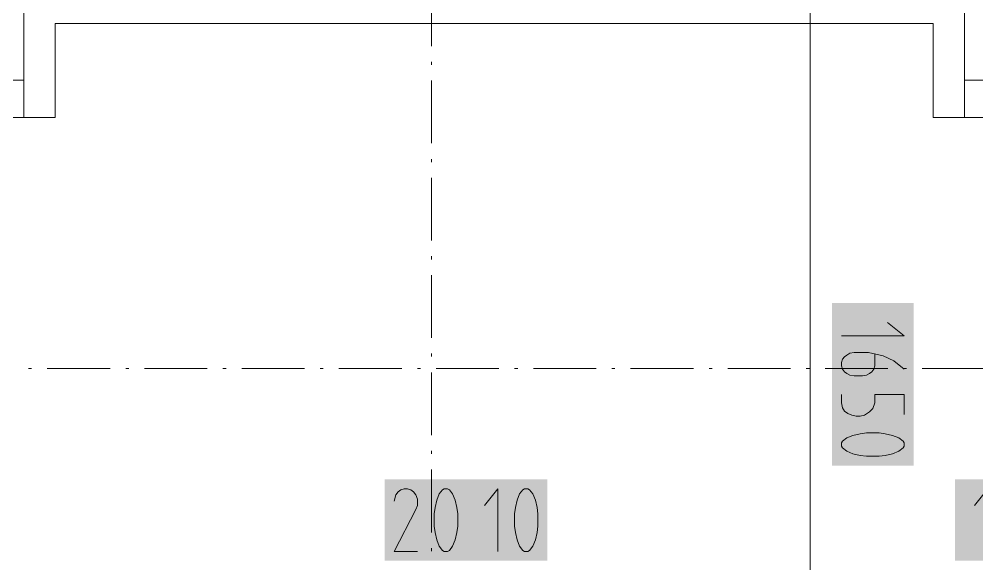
# Model space of a CAD drawing. Header units: millimetres. Extents: x 0 to 594, y 0 to 420.
# Drawn here: x 413.77 to 426.18, y 255.53 to 262.59 of the extents above; entities that cross this region are included whole.
import ezdxf

# ---------------------------------------------------------------- set-up
doc = ezdxf.new("R2010")
doc.units = ezdxf.units.MM
doc.header["$LTSCALE"] = 8
doc.layers.add('PDF_Koty delkove', color=7, linetype='Continuous')
doc.layers.add('PDF_Vytah', color=7, linetype='Continuous')

msp = doc.modelspace()

# ---------------------------------------------------------------- linework, layer by layer
at = {"layer": 'PDF_Koty delkove', "lineweight": 18}
for points in [[(424.019, 269.252), (424.019, 267.892), (424.019, 266.267), (424.019, 266.023), (424.019, 264.56), (424.019, 251.152), (424.019, 249.689), (424.019, 249.445), (424.019, 247.82), (424.019, 247.292), (424.019, 204.1), (424.019, 199.224), (424.019, 198.005), (424.019, 185.816), (424.019, 185.003), (424.019, 149.166)], [(424.426, 258.484), (425.238, 258.484), (425.022, 258.657)], [(424.439, 258.051), (424.426, 258.094), (424.426, 258.137), (424.439, 258.181), (424.467, 258.213), (424.494, 258.235), (424.534, 258.257), (424.589, 258.268), (424.778, 258.268), (424.968, 258.224), (425.103, 258.159), (425.238, 258.051)], [(424.859, 258.246), (424.859, 258.094), (424.846, 258.051), (424.819, 258.018), (424.791, 257.997), (424.751, 257.975), (424.697, 257.964), (424.589, 257.964), (424.534, 257.975), (424.494, 257.997), (424.467, 258.018), (424.439, 258.051)], [(425.238, 257.465), (425.238, 257.725), (424.859, 257.725), (424.859, 257.617), (424.832, 257.541), (424.791, 257.498), (424.724, 257.455), (424.67, 257.444), (424.616, 257.444), (424.561, 257.455), (424.508, 257.476), (424.467, 257.509), (424.439, 257.552), (424.426, 257.617), (424.426, 257.725)], [(418.933, 255.691), (418.629, 255.691), (418.911, 256.233), (418.933, 256.287), (418.933, 256.368), (418.911, 256.422), (418.879, 256.463), (418.846, 256.49), (418.803, 256.503), (418.76, 256.503), (418.716, 256.49), (418.684, 256.463), (418.651, 256.422), (418.629, 256.342)], [(419.28, 256.503), (419.258, 256.49), (419.215, 256.436), (419.182, 256.355), (419.16, 256.259), (419.149, 256.179), (419.149, 256.016), (419.16, 255.935), (419.182, 255.84), (419.215, 255.759), (419.258, 255.704), (419.28, 255.691), (419.323, 255.691), (419.345, 255.704), (419.388, 255.759), (419.42, 255.84), (419.442, 255.935), (419.453, 256.016)], [(419.453, 256.016), (419.453, 256.179), (419.442, 256.259), (419.42, 256.355), (419.388, 256.436), (419.345, 256.49), (419.323, 256.503), (419.28, 256.503)], [(419.973, 255.691), (419.973, 256.503), (419.8, 256.287)], [(426.322, 255.691), (426.322, 256.503), (426.149, 256.287)]]:
    msp.add_lwpolyline(points, dxfattribs=at)
for points in [[(424.751, 256.924), (424.914, 256.924), (424.994, 256.935), (425.089, 256.956), (425.171, 256.989), (425.225, 257.032), (425.238, 257.054), (425.238, 257.097), (425.225, 257.119), (425.171, 257.162), (425.089, 257.194), (424.994, 257.216), (424.914, 257.227), (424.751, 257.227), (424.67, 257.216), (424.575, 257.194), (424.494, 257.162), (424.439, 257.119), (424.426, 257.097), (424.426, 257.054), (424.439, 257.032), (424.494, 256.989), (424.575, 256.956), (424.67, 256.935)], [(420.493, 256.016), (420.493, 256.179), (420.482, 256.259), (420.461, 256.355), (420.428, 256.436), (420.385, 256.49), (420.363, 256.503), (420.32, 256.503), (420.298, 256.49), (420.255, 256.436), (420.223, 256.355), (420.201, 256.259), (420.19, 256.179), (420.19, 256.016), (420.201, 255.935), (420.223, 255.84), (420.255, 255.759), (420.298, 255.704), (420.32, 255.691), (420.363, 255.691), (420.385, 255.704), (420.428, 255.759), (420.461, 255.84), (420.482, 255.935)]]:
    msp.add_lwpolyline(points, close=True, dxfattribs=at)
at = {"layer": 'PDF_Koty delkove', "color": 7, "lineweight": 18, "true_color": 0xffffff, "transparency": 33554559}
for points in [[(424.304, 258.91), (424.304, 256.802), (425.36, 258.91), (425.36, 256.802)], [(418.507, 255.569), (420.615, 255.569), (418.507, 256.625), (420.615, 256.625)], [(425.897, 255.569), (427.484, 255.569), (425.897, 256.625), (427.484, 256.625)]]:
    msp.add_solid(points, dxfattribs=at)
at = {"layer": 'PDF_Vytah', "lineweight": 9}
for points in [[(419.114, 263.049), (419.114, 262.236)], [(413.832, 261.31), (413.832, 262.935), (426.022, 262.935), (426.022, 261.31)], [(412.897, 261.31), (413.832, 261.31), (414.238, 261.31), (414.238, 262.529), (425.615, 262.529)], [(425.615, 262.529), (425.615, 261.31)], [(419.114, 262.033), (419.114, 261.992)], [(413.832, 261.797), (412.897, 261.797), (412.897, 261.31), (412.897, 251.355), (413.832, 251.355), (413.832, 253.183)], [(419.114, 261.789), (419.114, 260.977)], [(426.956, 261.31), (426.956, 261.797), (426.022, 261.797)], [(425.615, 261.31), (426.022, 261.31), (426.956, 261.31), (426.956, 261.106), (426.834, 261.106), (426.834, 257.815), (426.956, 257.815), (426.956, 257.612), (426.59, 257.612), (426.59, 261.31), (426.956, 261.31), (426.956, 251.355), (426.022, 251.355), (426.022, 253.183), (426.022, 254.605), (426.225, 254.605), (426.225, 254.809), (425.615, 254.809)], [(419.114, 260.773), (419.114, 260.733)], [(419.114, 260.53), (419.114, 259.717)], [(419.114, 259.514), (419.114, 259.473)], [(419.114, 259.27), (419.114, 258.457)], [(419.114, 258.254), (419.114, 258.214)], [(413.893, 258.059), (413.933, 258.059)], [(414.136, 258.059), (414.949, 258.059)], [(415.152, 258.059), (415.193, 258.059)], [(415.396, 258.059), (416.209, 258.059)], [(416.412, 258.059), (416.452, 258.059)], [(416.656, 258.059), (417.468, 258.059)], [(417.671, 258.059), (417.712, 258.059)], [(417.915, 258.059), (418.728, 258.059)], [(418.931, 258.059), (418.972, 258.059)], [(419.114, 258.01), (419.114, 257.198)], [(419.175, 258.059), (419.987, 258.059)], [(420.191, 258.059), (420.231, 258.059)], [(420.434, 258.059), (421.247, 258.059)], [(421.45, 258.059), (421.491, 258.059)], [(421.694, 258.059), (422.507, 258.059)], [(422.71, 258.059), (422.75, 258.059)], [(422.954, 258.059), (423.766, 258.059)], [(423.969, 258.059), (424.01, 258.059)], [(424.213, 258.059), (425.026, 258.059)], [(425.229, 258.059), (425.27, 258.059)], [(425.473, 258.059), (426.285, 258.059)], [(419.114, 256.995), (419.114, 256.954)], [(419.114, 256.751), (419.114, 255.938)], [(419.114, 255.735), (419.114, 255.694)]]:
    msp.add_lwpolyline(points, dxfattribs=at)

doc.saveas('drawing.dxf')
